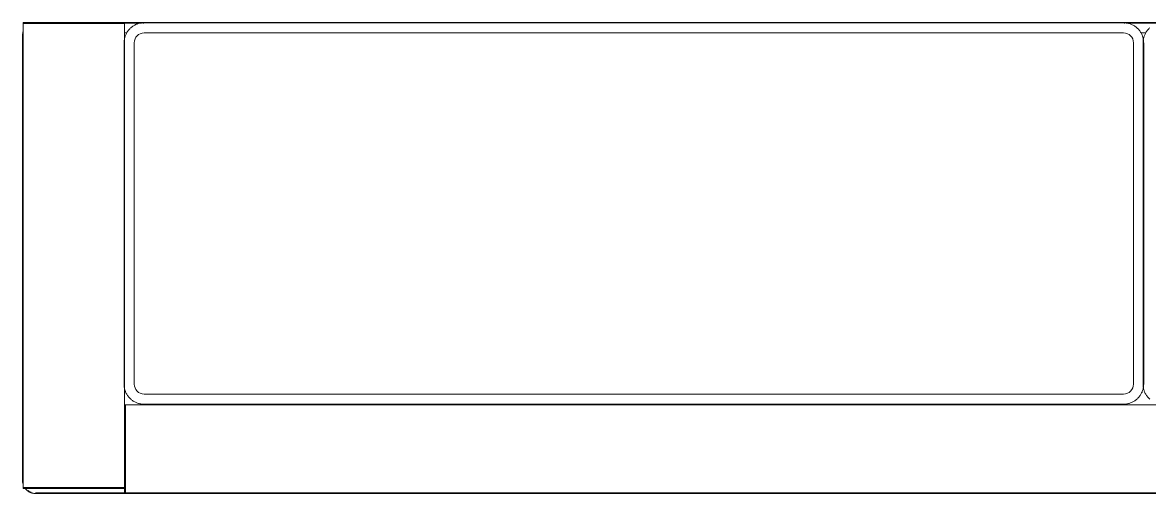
# Model space of a CAD drawing. Header units: inches. Extents: x -1714 to 6424, y -1550 to 970.
# Drawn here: x -751.1 to -661.3, y -223.4 to -185.9 of the extents above; entities that cross this region are included whole.
import ezdxf

# ---------------------------------------------------------------- set-up
doc = ezdxf.new("R2010")
doc.units = ezdxf.units.IN
doc.header["$MEASUREMENT"] = 0
doc.layers.add('I-FURN', color=30, linetype='Continuous', lineweight=9)

# ---------------------------------------------------------------- blocks, each defined once
blk = doc.blocks.new('3_Seater_Sofa_-_Fully_Parametric_16203 _1_ - 3_Seater_Sofa_-_Fully_Parametric_16203 _1_-1473010-L1 - Architectural')
at = {"layer": 'I-FURN'}
for p, q in [((-89.231, 37.402), (-89.231, 0.394)), ((-89.026, 37.402), (-89.231, 37.402)), ((-88.548, 37.402), (-89.026, 37.402)), ((-83.238, 37.402), (-88.548, 37.402)), ((-88.49, 37.412), (-88.529, 37.401)), ((-85.891, 37.441), (-88.443, 37.441)), ((-84.536, 37.441), (-85.553, 37.441)), ((-81.947, 37.441), (-84.208, 37.441)), ((-82.648, 37.402), (-83.238, 37.402)), ((-81.16, 37.402), (-82.648, 37.402)), ((81.947, 37.441), (-81.947, 37.441)), ((-81.2, 37.362), (-81.201, 37.362)), ((-81.16, 3.919), (-81.16, 37.402)), ((-79.787, 37.401), (-81.16, 37.401)), ((-79.619, 37.401), (-79.682, 37.401)), ((-1.575, 37.427), (-79.585, 37.427)), ((-1.477, 37.401), (-1.54, 37.401)), ((1.373, 37.401), (-1.373, 37.401)), ((-89.27, 36.417), (-89.27, 0.984)), ((-80.975, 36.614), (-81.163, 36.614)), ((-80.975, 36.614), (-81.163, 36.614)), ((-1.575, 36.614), (-79.585, 36.614)), ((-1.575, 36.614), (-79.585, 36.614)), ((0.185, 36.614), (-0.185, 36.614)), ((0.185, 36.614), (-0.185, 36.614)), ((-81.185, 35.827), (-81.185, 8.661)), ((-80.372, 35.827), (-80.372, 8.661)), ((-80.372, 35.827), (-80.372, 8.661)), ((-0.787, 8.661), (-0.787, 35.827)), ((-0.787, 8.661), (-0.787, 35.827)), ((-0.025, 35.827), (-0.025, 8.661)), ((0.025, 8.661), (0.025, 35.827)), ((-79.585, 7.874), (-1.575, 7.874)), ((-79.585, 7.874), (-1.575, 7.874)), ((81.12, 7.026), (-81.12, 7.026)), ((-81.12, 7.026), (-81.12, 4.664)), ((-81.081, 6.952), (-81.081, 6.904)), ((-79.585, 7.062), (-1.575, 7.062)), ((-81.12, 4.664), (-81.12, 3.919)), ((-81.16, 3.919), (-81.16, 0.787)), ((-81.12, 0.787), (-81.12, 3.919)), ((-81.081, 0.787), (-81.081, 3.919)), ((-89.231, 0.394), (-89.026, 0.394)), ((-89.026, 0.394), (-88.548, 0.394)), ((-88.548, 0.394), (-83.238, 0.394)), ((-88.443, 0.354), (-87.57, 0.354)), ((-88.246, 0.001), (-81.12, 0.001)), ((-87.24, 0.354), (-86.219, 0.354)), ((-85.88, 0.354), (-81.947, 0.354)), ((-83.238, 0.394), (-82.648, 0.394)), ((-82.648, 0.394), (-81.16, 0.394)), ((-81.16, 0.394), (-81.16, 0.787)), ((-81.12, 0.787), (-81.12, 0)), ((-81.12, 0), (81.12, 0)), ((-88.246, -0.039), (88.246, -0.039))]:
    blk.add_line(p, q, dxfattribs=at)
at = {"layer": 'I-FURN', "flags": 128}
for points in [[(-89.23, 37.403), (-89.23, 37.405), (-89.23, 37.406), (-89.23, 37.408), (-89.23, 37.409), (-89.229, 37.411), (-89.229, 37.412), (-89.229, 37.414), (-89.228, 37.415), (-89.227, 37.417), (-89.227, 37.418), (-89.226, 37.42), (-89.225, 37.421), (-89.224, 37.422), (-89.224, 37.424), (-89.223, 37.425), (-89.222, 37.426), (-89.221, 37.428), (-89.22, 37.429), (-89.219, 37.43), (-89.217, 37.431), (-89.216, 37.432), (-89.215, 37.433), (-89.214, 37.434), (-89.212, 37.435), (-89.211, 37.436), (-89.21, 37.436), (-89.208, 37.437), (-89.207, 37.438), (-89.205, 37.438), (-89.204, 37.439), (-89.202, 37.439), (-89.201, 37.44), (-89.199, 37.44), (-89.198, 37.44), (-89.196, 37.441), (-89.195, 37.441), (-89.193, 37.441), (-89.192, 37.441), (-89.191, 37.441)], [(-89.191, 37.441), (-89.191, 37.441), (-89.189, 37.441), (-89.186, 37.441), (-89.182, 37.441), (-89.176, 37.441), (-89.17, 37.441), (-89.162, 37.441), (-89.153, 37.441), (-89.143, 37.441), (-89.132, 37.441), (-89.12, 37.441), (-89.107, 37.441), (-89.092, 37.441), (-89.077, 37.441), (-89.06, 37.441), (-89.043, 37.441), (-89.025, 37.441), (-89.005, 37.441), (-88.985, 37.441), (-88.964, 37.441), (-88.942, 37.441)], [(-89.007, 37.441), (-89.02, 37.441), (-89.032, 37.441), (-89.043, 37.441), (-89.055, 37.441), (-89.066, 37.441), (-89.076, 37.441), (-89.086, 37.441), (-89.096, 37.441), (-89.106, 37.441), (-89.115, 37.441), (-89.123, 37.441), (-89.131, 37.441), (-89.139, 37.441), (-89.146, 37.441), (-89.153, 37.441), (-89.159, 37.441), (-89.165, 37.441), (-89.17, 37.441), (-89.174, 37.441), (-89.178, 37.441), (-89.182, 37.441), (-89.185, 37.441), (-89.187, 37.441), (-89.189, 37.441), (-89.19, 37.441), (-89.191, 37.441), (-89.191, 37.441)], [(-89.191, 37.362), (-89.191, 37.362), (-89.19, 37.362), (-89.189, 37.362), (-89.187, 37.362), (-89.184, 37.362), (-89.181, 37.362), (-89.177, 37.362), (-89.173, 37.362), (-89.168, 37.362), (-89.163, 37.362), (-89.157, 37.362), (-89.151, 37.362), (-89.144, 37.362), (-89.137, 37.362), (-89.129, 37.362), (-89.121, 37.362), (-89.112, 37.362), (-89.103, 37.362), (-89.094, 37.362), (-89.084, 37.362), (-89.073, 37.362), (-89.063, 37.362), (-89.051, 37.362), (-89.04, 37.362), (-89.028, 37.362), (-89.016, 37.362), (-89.007, 37.362)], [(-88.545, 37.441), (-88.592, 37.441), (-88.639, 37.441), (-88.685, 37.441), (-88.731, 37.441), (-88.777, 37.441), (-88.822, 37.441), (-88.867, 37.441), (-88.911, 37.441), (-88.954, 37.441), (-88.996, 37.441), (-89.007, 37.441)], [(-89.007, 37.362), (-88.965, 37.362), (-88.922, 37.362), (-88.879, 37.362), (-88.834, 37.362), (-88.789, 37.362), (-88.744, 37.362), (-88.698, 37.362), (-88.651, 37.362), (-88.604, 37.362), (-88.557, 37.362), (-88.545, 37.362)], [(-88.629, 37.441), (-88.6, 37.441), (-88.57, 37.441), (-88.541, 37.441), (-88.511, 37.441), (-88.481, 37.441), (-88.451, 37.441), (-88.443, 37.441)], [(-83.246, 37.441), (-83.991, 37.441), (-84.742, 37.441), (-85.495, 37.441), (-86.251, 37.441), (-87.008, 37.441), (-87.764, 37.441), (-88.519, 37.441), (-88.545, 37.441)], [(-88.545, 37.362), (-87.79, 37.362), (-87.034, 37.362), (-86.277, 37.362), (-85.521, 37.362), (-84.767, 37.362), (-84.017, 37.362), (-83.271, 37.362), (-83.246, 37.362)], [(-82.685, 37.441), (-82.696, 37.441), (-82.708, 37.441), (-82.721, 37.441), (-82.735, 37.441), (-82.75, 37.441), (-82.766, 37.441), (-82.783, 37.441), (-82.801, 37.441), (-82.82, 37.441), (-82.84, 37.441), (-82.861, 37.441), (-82.883, 37.441), (-82.905, 37.441), (-82.929, 37.441), (-82.953, 37.441), (-82.977, 37.441), (-83.003, 37.441), (-83.029, 37.441), (-83.055, 37.441), (-83.082, 37.441), (-83.11, 37.441), (-83.138, 37.441), (-83.166, 37.441), (-83.195, 37.441), (-83.224, 37.441), (-83.246, 37.441)], [(-83.246, 37.362), (-83.216, 37.362), (-83.187, 37.362), (-83.159, 37.362), (-83.13, 37.362), (-83.102, 37.362), (-83.075, 37.362), (-83.048, 37.362), (-83.022, 37.362), (-82.996, 37.362), (-82.971, 37.362), (-82.946, 37.362), (-82.922, 37.362), (-82.899, 37.362), (-82.877, 37.362), (-82.856, 37.362), (-82.835, 37.362), (-82.815, 37.362), (-82.796, 37.362), (-82.778, 37.362), (-82.762, 37.362), (-82.746, 37.362), (-82.731, 37.362), (-82.717, 37.362), (-82.704, 37.362), (-82.693, 37.362), (-82.685, 37.362)], [(-81.199, 37.441), (-81.218, 37.441), (-81.277, 37.441), (-81.374, 37.441), (-81.51, 37.441), (-81.684, 37.441), (-81.896, 37.441), (-82.147, 37.441), (-82.434, 37.441), (-82.685, 37.441)], [(-82.685, 37.362), (-82.368, 37.362), (-82.089, 37.362), (-81.847, 37.362), (-81.643, 37.362), (-81.477, 37.362), (-81.349, 37.362), (-81.261, 37.362), (-81.211, 37.362), (-81.199, 37.362)], [(-81.947, 37.441), (-81.917, 37.441), (-81.887, 37.441), (-81.857, 37.441), (-81.828, 37.441), (-81.798, 37.441), (-81.769, 37.441), (-81.74, 37.441), (-81.712, 37.441), (-81.684, 37.441), (-81.656, 37.441), (-81.628, 37.441), (-81.602, 37.441), (-81.575, 37.441), (-81.55, 37.441), (-81.525, 37.441), (-81.5, 37.441), (-81.477, 37.441), (-81.454, 37.441), (-81.432, 37.441), (-81.41, 37.441), (-81.39, 37.441), (-81.371, 37.441), (-81.352, 37.441), (-81.334, 37.441), (-81.318, 37.441), (-81.302, 37.441), (-81.287, 37.441), (-81.274, 37.441), (-81.261, 37.441), (-81.25, 37.441), (-81.24, 37.441), (-81.23, 37.441), (-81.222, 37.441), (-81.216, 37.441), (-81.21, 37.441), (-81.205, 37.441), (-81.202, 37.441), (-81.2, 37.441), (-81.199, 37.441)], [(-81.199, 37.441), (-81.197, 37.441), (-81.196, 37.441), (-81.194, 37.441), (-81.193, 37.44), (-81.191, 37.44), (-81.19, 37.44), (-81.188, 37.439), (-81.187, 37.439), (-81.185, 37.438), (-81.184, 37.438), (-81.182, 37.437), (-81.181, 37.436), (-81.179, 37.436), (-81.178, 37.435), (-81.177, 37.434), (-81.175, 37.433), (-81.174, 37.432), (-81.173, 37.431), (-81.172, 37.43), (-81.171, 37.429), (-81.17, 37.428), (-81.169, 37.427), (-81.168, 37.425), (-81.167, 37.424), (-81.166, 37.423), (-81.165, 37.422), (-81.164, 37.42), (-81.164, 37.419), (-81.163, 37.417), (-81.162, 37.416), (-81.162, 37.414), (-81.161, 37.413), (-81.161, 37.411), (-81.161, 37.41), (-81.16, 37.408), (-81.16, 37.407), (-81.16, 37.405), (-81.16, 37.404), (-81.16, 37.402), (-81.16, 37.402)], [(-81.16, 37.402), (-81.16, 37.4), (-81.16, 37.398), (-81.16, 37.397), (-81.16, 37.395), (-81.16, 37.394), (-81.161, 37.392), (-81.161, 37.391), (-81.162, 37.389), (-81.162, 37.388), (-81.163, 37.386), (-81.163, 37.385), (-81.164, 37.383), (-81.165, 37.382), (-81.166, 37.381), (-81.167, 37.379), (-81.167, 37.378), (-81.168, 37.377), (-81.169, 37.376), (-81.17, 37.374), (-81.172, 37.373), (-81.173, 37.372), (-81.174, 37.371), (-81.175, 37.37), (-81.176, 37.369), (-81.178, 37.368), (-81.179, 37.368), (-81.18, 37.367), (-81.182, 37.366), (-81.183, 37.365), (-81.185, 37.365), (-81.186, 37.364), (-81.188, 37.364), (-81.189, 37.363), (-81.191, 37.363), (-81.192, 37.363), (-81.194, 37.363), (-81.195, 37.362), (-81.197, 37.362), (-81.199, 37.362)], [(-79.585, 37.427), (-79.649, 37.425), (-79.713, 37.422), (-79.776, 37.415), (-79.84, 37.406), (-79.903, 37.395), (-79.965, 37.381), (-80.027, 37.364), (-80.088, 37.345), (-80.148, 37.324), (-80.208, 37.3), (-80.266, 37.274), (-80.324, 37.246), (-80.38, 37.215), (-80.435, 37.182), (-80.488, 37.147), (-80.54, 37.11), (-80.591, 37.071), (-80.64, 37.03), (-80.687, 36.986), (-80.733, 36.941), (-80.776, 36.895), (-80.818, 36.846), (-80.858, 36.796), (-80.895, 36.744), (-80.931, 36.691), (-80.965, 36.637), (-80.996, 36.581), (-81.025, 36.524), (-81.052, 36.466), (-81.076, 36.407), (-81.098, 36.346), (-81.118, 36.285), (-81.135, 36.224), (-81.149, 36.162), (-81.161, 36.099), (-81.171, 36.035), (-81.178, 35.972), (-81.183, 35.908), (-81.185, 35.844)], [(-79.585, 37.427), (-79.649, 37.425), (-79.713, 37.422), (-79.776, 37.415), (-79.84, 37.406), (-79.903, 37.395), (-79.965, 37.381), (-80.027, 37.364), (-80.088, 37.345), (-80.148, 37.324), (-80.208, 37.3), (-80.266, 37.274), (-80.324, 37.246), (-80.38, 37.215), (-80.435, 37.182), (-80.488, 37.147), (-80.54, 37.11), (-80.591, 37.071), (-80.64, 37.03), (-80.687, 36.986), (-80.733, 36.941), (-80.776, 36.895), (-80.818, 36.846), (-80.858, 36.796), (-80.895, 36.744), (-80.931, 36.691), (-80.965, 36.637), (-80.996, 36.581), (-81.025, 36.524), (-81.052, 36.466), (-81.076, 36.407), (-81.098, 36.346), (-81.118, 36.285), (-81.135, 36.224), (-81.149, 36.162), (-81.161, 36.099), (-81.171, 36.035), (-81.178, 35.972), (-81.183, 35.908), (-81.185, 35.844), (-81.185, 35.827)], [(0.025, 35.827), (0.024, 35.891), (0.02, 35.955), (0.014, 36.018), (0.005, 36.082), (-0.007, 36.145), (-0.021, 36.207), (-0.037, 36.269), (-0.056, 36.33), (-0.077, 36.39), (-0.101, 36.45), (-0.127, 36.508), (-0.156, 36.566), (-0.186, 36.622), (-0.219, 36.677), (-0.254, 36.73), (-0.292, 36.782), (-0.331, 36.833), (-0.372, 36.882), (-0.415, 36.929), (-0.46, 36.974), (-0.507, 37.018), (-0.555, 37.06), (-0.606, 37.1), (-0.657, 37.137), (-0.71, 37.173), (-0.765, 37.207), (-0.821, 37.238), (-0.878, 37.267), (-0.936, 37.294), (-0.995, 37.318), (-1.055, 37.34), (-1.116, 37.359), (-1.178, 37.377), (-1.24, 37.391), (-1.303, 37.403), (-1.366, 37.413), (-1.43, 37.42), (-1.494, 37.425), (-1.558, 37.427), (-1.575, 37.427)], [(0.005, 36.082), (-0.007, 36.145), (-0.021, 36.207), (-0.037, 36.269), (-0.056, 36.33), (-0.077, 36.39), (-0.101, 36.45), (-0.127, 36.508), (-0.156, 36.566), (-0.186, 36.622), (-0.219, 36.677), (-0.254, 36.73), (-0.292, 36.782), (-0.331, 36.833), (-0.372, 36.882), (-0.415, 36.929), (-0.46, 36.974), (-0.507, 37.018), (-0.555, 37.06), (-0.606, 37.1), (-0.657, 37.137), (-0.71, 37.173), (-0.765, 37.207), (-0.821, 37.238), (-0.878, 37.267), (-0.936, 37.294), (-0.995, 37.318), (-1.055, 37.34), (-1.116, 37.359), (-1.178, 37.377), (-1.24, 37.391), (-1.303, 37.403), (-1.366, 37.413), (-1.43, 37.42), (-1.494, 37.425), (-1.558, 37.427)], [(0.52, 37.03), (0.473, 36.986), (0.427, 36.941), (0.383, 36.895), (0.342, 36.846), (0.302, 36.796), (0.264, 36.744), (0.229, 36.691), (0.195, 36.637), (0.164, 36.581), (0.135, 36.524), (0.108, 36.466), (0.084, 36.407), (0.062, 36.346), (0.042, 36.285), (0.025, 36.224), (0.01, 36.162), (-0.002, 36.099), (-0.011, 36.035), (-0.019, 35.972), (-0.023, 35.908), (-0.025, 35.844), (-0.025, 35.827)], [(0.52, 37.03), (0.473, 36.986), (0.427, 36.941), (0.383, 36.895), (0.342, 36.846), (0.302, 36.796), (0.264, 36.744), (0.229, 36.691), (0.195, 36.637), (0.164, 36.581), (0.135, 36.524), (0.108, 36.466), (0.084, 36.407), (0.062, 36.346), (0.042, 36.285), (0.025, 36.224), (0.01, 36.162), (-0.002, 36.099)], [(-89.227, 36.711), (-89.238, 36.671), (-89.247, 36.632), (-89.255, 36.591), (-89.261, 36.551), (-89.266, 36.51), (-89.269, 36.469), (-89.27, 36.428), (-89.27, 36.417)], [(-89.255, 36.591), (-89.261, 36.551), (-89.266, 36.51), (-89.269, 36.469), (-89.27, 36.428), (-89.27, 36.417)], [(-81.185, 8.661), (-81.183, 8.597), (-81.18, 8.534), (-81.173, 8.47), (-81.164, 8.407), (-81.153, 8.344), (-81.139, 8.281), (-81.122, 8.219), (-81.104, 8.158), (-81.082, 8.098), (-81.058, 8.038), (-81.032, 7.98), (-81.004, 7.923), (-80.973, 7.866), (-80.94, 7.812), (-80.905, 7.758), (-80.868, 7.706), (-80.829, 7.655), (-80.788, 7.606), (-80.745, 7.559), (-80.699, 7.514), (-80.653, 7.47), (-80.604, 7.428), (-80.554, 7.389), (-80.502, 7.351), (-80.449, 7.315), (-80.395, 7.282), (-80.339, 7.25), (-80.282, 7.221), (-80.224, 7.195), (-80.165, 7.17), (-80.104, 7.148), (-80.044, 7.129), (-79.982, 7.112), (-79.92, 7.097), (-79.857, 7.085), (-79.794, 7.075), (-79.73, 7.068), (-79.666, 7.064), (-79.602, 7.062)], [(-81.185, 8.661), (-81.183, 8.597), (-81.18, 8.534), (-81.173, 8.47), (-81.164, 8.407), (-81.153, 8.344), (-81.139, 8.281), (-81.122, 8.219), (-81.104, 8.158), (-81.082, 8.098), (-81.058, 8.038), (-81.032, 7.98), (-81.004, 7.923), (-80.973, 7.866), (-80.94, 7.812), (-80.905, 7.758), (-80.868, 7.706), (-80.829, 7.655), (-80.788, 7.606), (-80.745, 7.559), (-80.699, 7.514), (-80.653, 7.47), (-80.604, 7.428), (-80.554, 7.389), (-80.502, 7.351), (-80.449, 7.315), (-80.395, 7.282), (-80.339, 7.25), (-80.282, 7.221), (-80.224, 7.195), (-80.165, 7.17), (-80.104, 7.148), (-80.044, 7.129), (-79.982, 7.112), (-79.92, 7.097), (-79.857, 7.085), (-79.794, 7.075), (-79.73, 7.068), (-79.666, 7.064), (-79.602, 7.062), (-79.585, 7.062)], [(-1.575, 7.062), (-1.511, 7.063), (-1.447, 7.067), (-1.383, 7.073), (-1.32, 7.082), (-1.257, 7.093), (-1.195, 7.107), (-1.133, 7.124), (-1.072, 7.143), (-1.011, 7.164), (-0.952, 7.188), (-0.893, 7.214), (-0.836, 7.242), (-0.78, 7.273), (-0.725, 7.306), (-0.671, 7.341), (-0.619, 7.378), (-0.569, 7.417), (-0.52, 7.459), (-0.473, 7.502), (-0.427, 7.547), (-0.383, 7.594), (-0.342, 7.642), (-0.302, 7.692), (-0.264, 7.744), (-0.229, 7.797), (-0.195, 7.852), (-0.164, 7.907), (-0.135, 7.964), (-0.108, 8.023), (-0.084, 8.082), (-0.062, 8.142), (-0.042, 8.203), (-0.025, 8.264), (-0.01, 8.327), (0.002, 8.389), (0.011, 8.453), (0.019, 8.516), (0.023, 8.58), (0.025, 8.644), (0.025, 8.661)], [(-1.575, 7.062), (-1.511, 7.063), (-1.447, 7.067), (-1.383, 7.073), (-1.32, 7.082), (-1.257, 7.093), (-1.195, 7.107), (-1.133, 7.124), (-1.072, 7.143), (-1.011, 7.164), (-0.952, 7.188), (-0.893, 7.214), (-0.836, 7.242), (-0.78, 7.273), (-0.725, 7.306), (-0.671, 7.341), (-0.619, 7.378), (-0.569, 7.417), (-0.52, 7.459), (-0.473, 7.502), (-0.427, 7.547), (-0.383, 7.594), (-0.342, 7.642), (-0.302, 7.692), (-0.264, 7.744), (-0.229, 7.797), (-0.195, 7.852), (-0.164, 7.907), (-0.135, 7.964), (-0.108, 8.023), (-0.084, 8.082), (-0.062, 8.142), (-0.042, 8.203), (-0.025, 8.264), (-0.01, 8.327), (0.002, 8.389)], [(-0.025, 8.661), (-0.024, 8.597), (-0.02, 8.534), (-0.014, 8.47), (-0.005, 8.407), (0.007, 8.344), (0.021, 8.281), (0.037, 8.219), (0.056, 8.158), (0.077, 8.098), (0.101, 8.038), (0.127, 7.98), (0.156, 7.923), (0.186, 7.866), (0.219, 7.812), (0.254, 7.758), (0.292, 7.706), (0.331, 7.655), (0.372, 7.606), (0.415, 7.559), (0.46, 7.514), (0.507, 7.47)], [(-0.005, 8.407), (0.007, 8.344), (0.021, 8.281), (0.037, 8.219), (0.056, 8.158), (0.077, 8.098), (0.101, 8.038), (0.127, 7.98), (0.156, 7.923), (0.186, 7.866), (0.219, 7.812), (0.254, 7.758), (0.292, 7.706), (0.331, 7.655), (0.372, 7.606), (0.415, 7.559), (0.46, 7.514), (0.507, 7.47)], [(-81.16, 6.987), (-81.16, 6.988), (-81.16, 6.99), (-81.159, 6.992), (-81.159, 6.993), (-81.159, 6.995), (-81.159, 6.996), (-81.158, 6.998), (-81.158, 6.999), (-81.157, 7.001), (-81.157, 7.002), (-81.156, 7.004), (-81.155, 7.005), (-81.154, 7.006), (-81.154, 7.008), (-81.153, 7.009), (-81.152, 7.01), (-81.151, 7.012), (-81.15, 7.013), (-81.149, 7.014), (-81.148, 7.015), (-81.147, 7.016), (-81.145, 7.017), (-81.144, 7.018), (-81.143, 7.019), (-81.142, 7.02), (-81.14, 7.021), (-81.139, 7.022), (-81.137, 7.022), (-81.136, 7.023), (-81.135, 7.024), (-81.133, 7.024), (-81.132, 7.025), (-81.13, 7.025), (-81.129, 7.025), (-81.127, 7.026), (-81.125, 7.026), (-81.124, 7.026), (-81.122, 7.026), (-81.121, 7.026), (-81.12, 7.026)], [(-81.16, 6.987), (-81.16, 6.952), (-81.16, 6.846), (-81.16, 6.67), (-81.16, 6.424), (-81.16, 6.109), (-81.16, 5.724), (-81.16, 5.271), (-81.16, 4.75), (-81.16, 4.627)], [(-81.16, 6.904), (-81.16, 6.977), (-81.16, 6.987)], [(-81.12, 7.026), (-81.119, 7.026), (-81.117, 7.026), (-81.116, 7.026), (-81.114, 7.026), (-81.112, 7.025), (-81.111, 7.025), (-81.109, 7.025), (-81.108, 7.024), (-81.106, 7.024), (-81.105, 7.023), (-81.104, 7.023), (-81.102, 7.022), (-81.101, 7.021), (-81.099, 7.02), (-81.098, 7.019), (-81.097, 7.018), (-81.096, 7.018), (-81.094, 7.017), (-81.093, 7.015), (-81.092, 7.014), (-81.091, 7.013), (-81.09, 7.012), (-81.089, 7.011), (-81.088, 7.009), (-81.087, 7.008), (-81.086, 7.007), (-81.086, 7.005), (-81.085, 7.004), (-81.084, 7.003), (-81.084, 7.001), (-81.083, 7), (-81.083, 6.998), (-81.082, 6.997), (-81.082, 6.995), (-81.081, 6.994), (-81.081, 6.992), (-81.081, 6.99), (-81.081, 6.989), (-81.081, 6.987), (-81.081, 6.987)], [(-81.081, 4.627), (-81.081, 5.162), (-81.081, 5.63), (-81.081, 6.03), (-81.081, 6.361), (-81.081, 6.622), (-81.081, 6.813), (-81.081, 6.934), (-81.081, 6.985), (-81.081, 6.987)], [(-81.16, 4.627), (-81.16, 4.617), (-81.16, 4.605), (-81.16, 4.593), (-81.16, 4.579), (-81.16, 4.565), (-81.16, 4.549), (-81.16, 4.532), (-81.16, 4.515), (-81.16, 4.496), (-81.16, 4.477), (-81.16, 4.456), (-81.16, 4.435), (-81.16, 4.413), (-81.16, 4.39), (-81.16, 4.367), (-81.16, 4.342), (-81.16, 4.317), (-81.16, 4.292), (-81.16, 4.266), (-81.16, 4.239), (-81.16, 4.212), (-81.16, 4.184), (-81.16, 4.156), (-81.16, 4.127), (-81.16, 4.098), (-81.16, 4.069), (-81.16, 4.039), (-81.16, 4.01), (-81.16, 3.98), (-81.16, 3.95), (-81.16, 3.92), (-81.16, 3.919)], [(-81.081, 3.919), (-81.081, 3.949), (-81.081, 3.979), (-81.081, 4.008), (-81.081, 4.038), (-81.081, 4.067), (-81.081, 4.097), (-81.081, 4.126), (-81.081, 4.154), (-81.081, 4.182), (-81.081, 4.21), (-81.081, 4.237), (-81.081, 4.264), (-81.081, 4.291), (-81.081, 4.316), (-81.081, 4.341), (-81.081, 4.366), (-81.081, 4.389), (-81.081, 4.412), (-81.081, 4.434), (-81.081, 4.455), (-81.081, 4.476), (-81.081, 4.495), (-81.081, 4.514), (-81.081, 4.532), (-81.081, 4.548), (-81.081, 4.564), (-81.081, 4.579), (-81.081, 4.592), (-81.081, 4.605), (-81.081, 4.616), (-81.081, 4.626), (-81.081, 4.627)], [(-89.27, 0.984), (-89.269, 0.943), (-89.267, 0.902), (-89.263, 0.862), (-89.257, 0.821), (-89.249, 0.781), (-89.241, 0.741), (-89.23, 0.701)], [(-89.27, 0.984), (-89.269, 0.943), (-89.267, 0.902), (-89.263, 0.862), (-89.257, 0.821), (-89.249, 0.781)], [(-89.191, 0.354), (-89.193, 0.354), (-89.194, 0.354), (-89.196, 0.355), (-89.197, 0.355), (-89.199, 0.355), (-89.2, 0.355), (-89.202, 0.356), (-89.204, 0.356), (-89.205, 0.357), (-89.206, 0.357), (-89.208, 0.358), (-89.209, 0.359), (-89.211, 0.36), (-89.212, 0.36), (-89.213, 0.361), (-89.215, 0.362), (-89.216, 0.363), (-89.217, 0.364), (-89.218, 0.365), (-89.219, 0.366), (-89.22, 0.367), (-89.221, 0.369), (-89.222, 0.37), (-89.223, 0.371), (-89.224, 0.372), (-89.225, 0.374), (-89.226, 0.375), (-89.227, 0.377), (-89.227, 0.378), (-89.228, 0.379), (-89.228, 0.381), (-89.229, 0.382), (-89.229, 0.384), (-89.23, 0.385), (-89.23, 0.387), (-89.23, 0.389), (-89.23, 0.39), (-89.23, 0.392)], [(-89.007, 0.433), (-89.02, 0.433), (-89.032, 0.433), (-89.043, 0.433), (-89.055, 0.433), (-89.066, 0.433), (-89.076, 0.433), (-89.086, 0.433), (-89.096, 0.433), (-89.106, 0.433), (-89.115, 0.433), (-89.123, 0.433), (-89.131, 0.433), (-89.139, 0.433), (-89.146, 0.433), (-89.153, 0.433), (-89.159, 0.433), (-89.165, 0.433), (-89.17, 0.433), (-89.174, 0.433), (-89.178, 0.433), (-89.182, 0.433), (-89.185, 0.433), (-89.187, 0.433), (-89.189, 0.433), (-89.19, 0.433), (-89.191, 0.433), (-89.191, 0.433)], [(-88.958, 0.354), (-88.98, 0.354), (-89, 0.354), (-89.02, 0.354), (-89.038, 0.354), (-89.056, 0.354), (-89.073, 0.354), (-89.088, 0.354), (-89.103, 0.354), (-89.116, 0.354), (-89.129, 0.354), (-89.14, 0.354), (-89.151, 0.354), (-89.16, 0.354), (-89.168, 0.354), (-89.175, 0.354), (-89.18, 0.354), (-89.185, 0.354), (-89.188, 0.354), (-89.19, 0.354), (-89.191, 0.354)], [(-89.191, 0.354), (-89.191, 0.354), (-89.19, 0.354), (-89.189, 0.354), (-89.187, 0.354), (-89.184, 0.354), (-89.181, 0.354), (-89.177, 0.354), (-89.173, 0.354), (-89.168, 0.354), (-89.163, 0.354), (-89.157, 0.354), (-89.151, 0.354), (-89.144, 0.354), (-89.137, 0.354), (-89.129, 0.354), (-89.121, 0.354), (-89.112, 0.354), (-89.103, 0.354), (-89.094, 0.354), (-89.084, 0.354), (-89.073, 0.354), (-89.063, 0.354), (-89.051, 0.354), (-89.04, 0.354), (-89.028, 0.354), (-89.016, 0.354), (-89.007, 0.354)], [(-89.091, 0.406), (-89.067, 0.373), (-89.042, 0.341), (-89.016, 0.309), (-88.988, 0.279), (-88.959, 0.25), (-88.929, 0.222), (-88.898, 0.195), (-88.866, 0.17), (-88.833, 0.146), (-88.799, 0.123), (-88.764, 0.101), (-88.729, 0.081), (-88.692, 0.063), (-88.655, 0.046), (-88.617, 0.03), (-88.579, 0.016), (-88.54, 0.004), (-88.5, -0.007), (-88.46, -0.017), (-88.42, -0.024), (-88.38, -0.031), (-88.339, -0.035), (-88.298, -0.038), (-88.257, -0.039), (-88.246, -0.039)], [(-89.091, 0.406), (-89.067, 0.373), (-89.042, 0.341), (-89.016, 0.309), (-88.988, 0.279), (-88.959, 0.25), (-88.929, 0.222), (-88.898, 0.195), (-88.866, 0.17), (-88.833, 0.146), (-88.799, 0.123)], [(-88.545, 0.433), (-88.592, 0.433), (-88.639, 0.433), (-88.685, 0.433), (-88.731, 0.433), (-88.777, 0.433), (-88.822, 0.433), (-88.867, 0.433), (-88.911, 0.433), (-88.954, 0.433), (-88.996, 0.433), (-89.007, 0.433)], [(-89.007, 0.354), (-88.965, 0.354), (-88.922, 0.354), (-88.879, 0.354), (-88.834, 0.354), (-88.789, 0.354), (-88.744, 0.354), (-88.698, 0.354), (-88.651, 0.354), (-88.604, 0.354), (-88.557, 0.354), (-88.545, 0.354)], [(-88.443, 0.354), (-88.473, 0.354), (-88.503, 0.354), (-88.533, 0.354), (-88.562, 0.354), (-88.592, 0.354), (-88.621, 0.354)], [(-83.246, 0.433), (-83.991, 0.433), (-84.742, 0.433), (-85.495, 0.433), (-86.251, 0.433), (-87.008, 0.433), (-87.764, 0.433), (-88.519, 0.433), (-88.545, 0.433)], [(-88.545, 0.354), (-87.79, 0.354), (-87.034, 0.354), (-86.277, 0.354), (-85.521, 0.354), (-84.767, 0.354), (-84.017, 0.354), (-83.271, 0.354), (-83.246, 0.354)], [(-82.685, 0.433), (-82.696, 0.433), (-82.708, 0.433), (-82.721, 0.433), (-82.735, 0.433), (-82.75, 0.433), (-82.766, 0.433), (-82.783, 0.433), (-82.801, 0.433), (-82.82, 0.433), (-82.84, 0.433), (-82.861, 0.433), (-82.883, 0.433), (-82.905, 0.433), (-82.929, 0.433), (-82.953, 0.433), (-82.977, 0.433), (-83.003, 0.433), (-83.029, 0.433), (-83.055, 0.433), (-83.082, 0.433), (-83.11, 0.433), (-83.138, 0.433), (-83.166, 0.433), (-83.195, 0.433), (-83.224, 0.433), (-83.246, 0.433)], [(-83.246, 0.354), (-83.216, 0.354), (-83.187, 0.354), (-83.159, 0.354), (-83.13, 0.354), (-83.102, 0.354), (-83.075, 0.354), (-83.048, 0.354), (-83.022, 0.354), (-82.996, 0.354), (-82.971, 0.354), (-82.946, 0.354), (-82.922, 0.354), (-82.899, 0.354), (-82.877, 0.354), (-82.856, 0.354), (-82.835, 0.354), (-82.815, 0.354), (-82.796, 0.354), (-82.778, 0.354), (-82.762, 0.354), (-82.746, 0.354), (-82.731, 0.354), (-82.717, 0.354), (-82.704, 0.354), (-82.693, 0.354), (-82.685, 0.354)], [(-81.199, 0.433), (-81.218, 0.433), (-81.277, 0.433), (-81.374, 0.433), (-81.51, 0.433), (-81.684, 0.433), (-81.896, 0.433), (-82.147, 0.433), (-82.434, 0.433), (-82.685, 0.433)], [(-82.685, 0.354), (-82.368, 0.354), (-82.089, 0.354), (-81.847, 0.354), (-81.643, 0.354), (-81.477, 0.354), (-81.349, 0.354), (-81.261, 0.354), (-81.211, 0.354), (-81.199, 0.354)], [(-81.199, 0.354), (-81.2, 0.354), (-81.201, 0.354), (-81.204, 0.354), (-81.209, 0.354), (-81.214, 0.354), (-81.22, 0.354), (-81.228, 0.354), (-81.237, 0.354), (-81.247, 0.354), (-81.258, 0.354), (-81.27, 0.354), (-81.284, 0.354), (-81.298, 0.354), (-81.313, 0.354), (-81.33, 0.354), (-81.347, 0.354), (-81.365, 0.354), (-81.385, 0.354), (-81.405, 0.354), (-81.426, 0.354), (-81.448, 0.354), (-81.47, 0.354), (-81.494, 0.354), (-81.518, 0.354), (-81.543, 0.354), (-81.568, 0.354), (-81.594, 0.354), (-81.621, 0.354), (-81.648, 0.354), (-81.676, 0.354), (-81.704, 0.354), (-81.733, 0.354), (-81.761, 0.354), (-81.791, 0.354), (-81.82, 0.354), (-81.849, 0.354), (-81.879, 0.354), (-81.909, 0.354), (-81.939, 0.354), (-81.947, 0.354)], [(-81.202, 0.433), (-81.2, 0.433), (-81.199, 0.433)], [(-81.16, 0.394), (-81.16, 0.392), (-81.16, 0.391), (-81.16, 0.389), (-81.16, 0.387), (-81.16, 0.386), (-81.161, 0.384), (-81.161, 0.383), (-81.162, 0.381), (-81.162, 0.38), (-81.163, 0.378), (-81.163, 0.377), (-81.164, 0.376), (-81.165, 0.374), (-81.166, 0.373), (-81.167, 0.371), (-81.167, 0.37), (-81.168, 0.369), (-81.169, 0.368), (-81.17, 0.367), (-81.172, 0.365), (-81.173, 0.364), (-81.174, 0.363), (-81.175, 0.362), (-81.176, 0.361), (-81.178, 0.361), (-81.179, 0.36), (-81.18, 0.359), (-81.182, 0.358), (-81.183, 0.358), (-81.185, 0.357), (-81.186, 0.356), (-81.188, 0.356), (-81.189, 0.356), (-81.191, 0.355), (-81.192, 0.355), (-81.194, 0.355), (-81.195, 0.354), (-81.197, 0.354), (-81.199, 0.354), (-81.199, 0.354)], [(-81.197, 0.433), (-81.196, 0.433), (-81.194, 0.433), (-81.193, 0.433), (-81.191, 0.432), (-81.19, 0.432), (-81.188, 0.432), (-81.187, 0.431), (-81.185, 0.431), (-81.184, 0.43), (-81.182, 0.429), (-81.181, 0.429), (-81.179, 0.428), (-81.178, 0.427), (-81.177, 0.426), (-81.175, 0.425), (-81.174, 0.424), (-81.173, 0.423), (-81.172, 0.422), (-81.171, 0.421), (-81.17, 0.42), (-81.169, 0.419), (-81.168, 0.418), (-81.167, 0.416), (-81.166, 0.415), (-81.165, 0.414), (-81.164, 0.412), (-81.164, 0.411), (-81.163, 0.409), (-81.162, 0.408), (-81.162, 0.406), (-81.161, 0.405), (-81.161, 0.403), (-81.161, 0.402), (-81.16, 0.4), (-81.16, 0.399), (-81.16, 0.397), (-81.16, 0.396), (-81.16, 0.394), (-81.16, 0.394)], [(-81.16, 0.787), (-81.16, 0.757), (-81.16, 0.728), (-81.16, 0.698), (-81.16, 0.668), (-81.16, 0.639), (-81.16, 0.61), (-81.16, 0.581), (-81.16, 0.552), (-81.16, 0.524), (-81.16, 0.496), (-81.16, 0.469), (-81.16, 0.442), (-81.16, 0.416), (-81.16, 0.39), (-81.16, 0.365), (-81.16, 0.341), (-81.16, 0.317), (-81.16, 0.294), (-81.16, 0.272), (-81.16, 0.251), (-81.16, 0.23), (-81.16, 0.211), (-81.16, 0.192), (-81.16, 0.175), (-81.16, 0.158), (-81.16, 0.142), (-81.16, 0.128), (-81.16, 0.114), (-81.16, 0.102), (-81.16, 0.09), (-81.16, 0.08), (-81.16, 0.071), (-81.16, 0.063), (-81.16, 0.056), (-81.16, 0.05), (-81.16, 0.046), (-81.16, 0.042), (-81.16, 0.04), (-81.16, 0.039)], [(-81.16, 0.039), (-81.16, 0.04), (-81.16, 0.042), (-81.16, 0.045), (-81.16, 0.049), (-81.16, 0.054), (-81.16, 0.061), (-81.16, 0.069), (-81.16, 0.077), (-81.16, 0.087), (-81.16, 0.098), (-81.16, 0.111), (-81.16, 0.124), (-81.16, 0.138), (-81.16, 0.154), (-81.16, 0.17), (-81.16, 0.187), (-81.16, 0.206), (-81.16, 0.225), (-81.16, 0.245), (-81.16, 0.266), (-81.16, 0.288), (-81.16, 0.311), (-81.16, 0.334), (-81.16, 0.358), (-81.16, 0.383)], [(-81.122, 0), (-81.123, 0), (-81.125, 0), (-81.127, 0.001), (-81.128, 0.001), (-81.13, 0.001), (-81.131, 0.002), (-81.133, 0.002), (-81.134, 0.003), (-81.136, 0.003), (-81.137, 0.004), (-81.138, 0.004), (-81.14, 0.005), (-81.141, 0.006), (-81.143, 0.007), (-81.144, 0.008), (-81.145, 0.009), (-81.146, 0.01), (-81.147, 0.011), (-81.149, 0.012), (-81.15, 0.013), (-81.151, 0.014), (-81.152, 0.016), (-81.153, 0.017), (-81.153, 0.018), (-81.154, 0.019), (-81.155, 0.021), (-81.156, 0.022), (-81.156, 0.024), (-81.157, 0.025), (-81.158, 0.027), (-81.158, 0.028), (-81.158, 0.03), (-81.159, 0.031), (-81.159, 0.033), (-81.159, 0.034), (-81.159, 0.036), (-81.16, 0.037), (-81.16, 0.039), (-81.16, 0.039)], [(-81.081, 0.039), (-81.081, 0.04), (-81.081, 0.042), (-81.081, 0.045), (-81.081, 0.049), (-81.081, 0.054), (-81.081, 0.061), (-81.081, 0.069), (-81.081, 0.077), (-81.081, 0.087), (-81.081, 0.098), (-81.081, 0.111), (-81.081, 0.124), (-81.081, 0.138), (-81.081, 0.154), (-81.081, 0.17), (-81.081, 0.187), (-81.081, 0.206), (-81.081, 0.225), (-81.081, 0.245), (-81.081, 0.266), (-81.081, 0.288), (-81.081, 0.311), (-81.081, 0.334), (-81.081, 0.358), (-81.081, 0.383), (-81.081, 0.409), (-81.081, 0.435), (-81.081, 0.461), (-81.081, 0.489), (-81.081, 0.516), (-81.081, 0.544), (-81.081, 0.573), (-81.081, 0.602), (-81.081, 0.631), (-81.081, 0.66), (-81.081, 0.69), (-81.081, 0.72), (-81.081, 0.749), (-81.081, 0.779), (-81.081, 0.787)], [(-88.42, -0.024), (-88.38, -0.031), (-88.339, -0.035), (-88.298, -0.038), (-88.257, -0.039), (-88.246, -0.039)]]:
    blk.add_lwpolyline(points, dxfattribs=at)
at = {"layer": 'I-FURN'}
for centre, radius, start, end in [((-79.585, 35.827), 0.787, 90, 180), ((-79.585, 35.827), 0.787, 90, 180), ((-1.575, 35.827), 0.787, 360, 90), ((-1.575, 35.827), 0.787, 360, 90), ((-79.585, 8.661), 0.787, 180, 270), ((-79.585, 8.661), 0.787, 180, 270), ((-1.575, 8.661), 0.787, 270, 360), ((-1.575, 8.661), 0.787, 270, 360), ((-88.246, 0.984), 0.983, 218.24538, 225), ((-88.246, 0.984), 0.983, 233.52078, 249.48733)]:
    blk.add_arc(centre, radius, start, end, dxfattribs=at)
blk.add_open_spline([(-81.12, 6.867), (-81.123, 6.867), (-81.129, 6.867), (-81.136, 6.869), (-81.143, 6.873), (-81.148, 6.877), (-81.152, 6.882), (-81.156, 6.887), (-81.158, 6.892), (-81.159, 6.898), (-81.16, 6.904), (-81.159, 6.909), (-81.158, 6.915), (-81.156, 6.92), (-81.152, 6.925), (-81.148, 6.93), (-81.143, 6.934), (-81.136, 6.938), (-81.129, 6.94), (-81.123, 6.94), (-81.12, 6.941)], degree=3, dxfattribs=at)

msp = doc.modelspace()

# ---------------------------------------------------------------- block references
at = {"layer": 'I-FURN'}
msp.add_blockref('3_Seater_Sofa_-_Fully_Parametric_16203 _1_ - 3_Seater_Sofa_-_Fully_Parametric_16203 _1_-1473010-L1 - Architectural', (-661.78099, -223.3732), dxfattribs=at)

doc.saveas('drawing.dxf')
